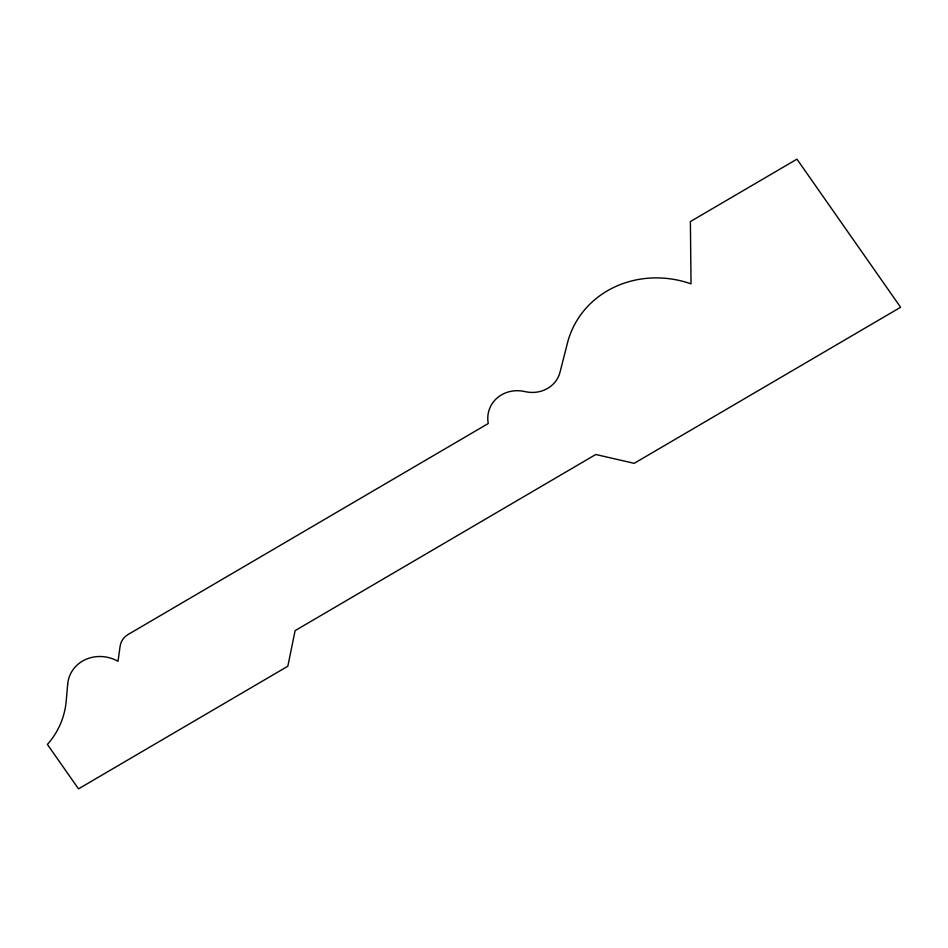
<?xml version="1.0" encoding="UTF-8"?>
<svg xmlns="http://www.w3.org/2000/svg" width="948" height="948" viewBox="0 0 948 948"><rect width="100%" height="100%" fill="white"/><g stroke="black" fill="none" stroke-linecap="round" stroke-linejoin="round"><path stroke-width="1.42" d="M67.675 684.195L66.23 700.821A88.401 81.255 20.7 0 1 47.4 744.417L78.494 788.855L287.825 666.231L295.112 630.633L595.794 454.495L634.176 463.335L900.6 307.271L796.948 159.146L690.381 221.571L691.033 283.843A97.763 89.859 20.7 0 0 567.449 343.046L560.043 372.137A30.478 28.013 20.7 0 1 524.943 391.583A31.545 28.997 20.7 0 0 488.256 423.519L128.016 634.544A18.605 17.1 20.7 0 0 120.123 646.18L118.014 661.289A34.484 31.687 20.7 0 0 67.675 684.195"/></g></svg>
